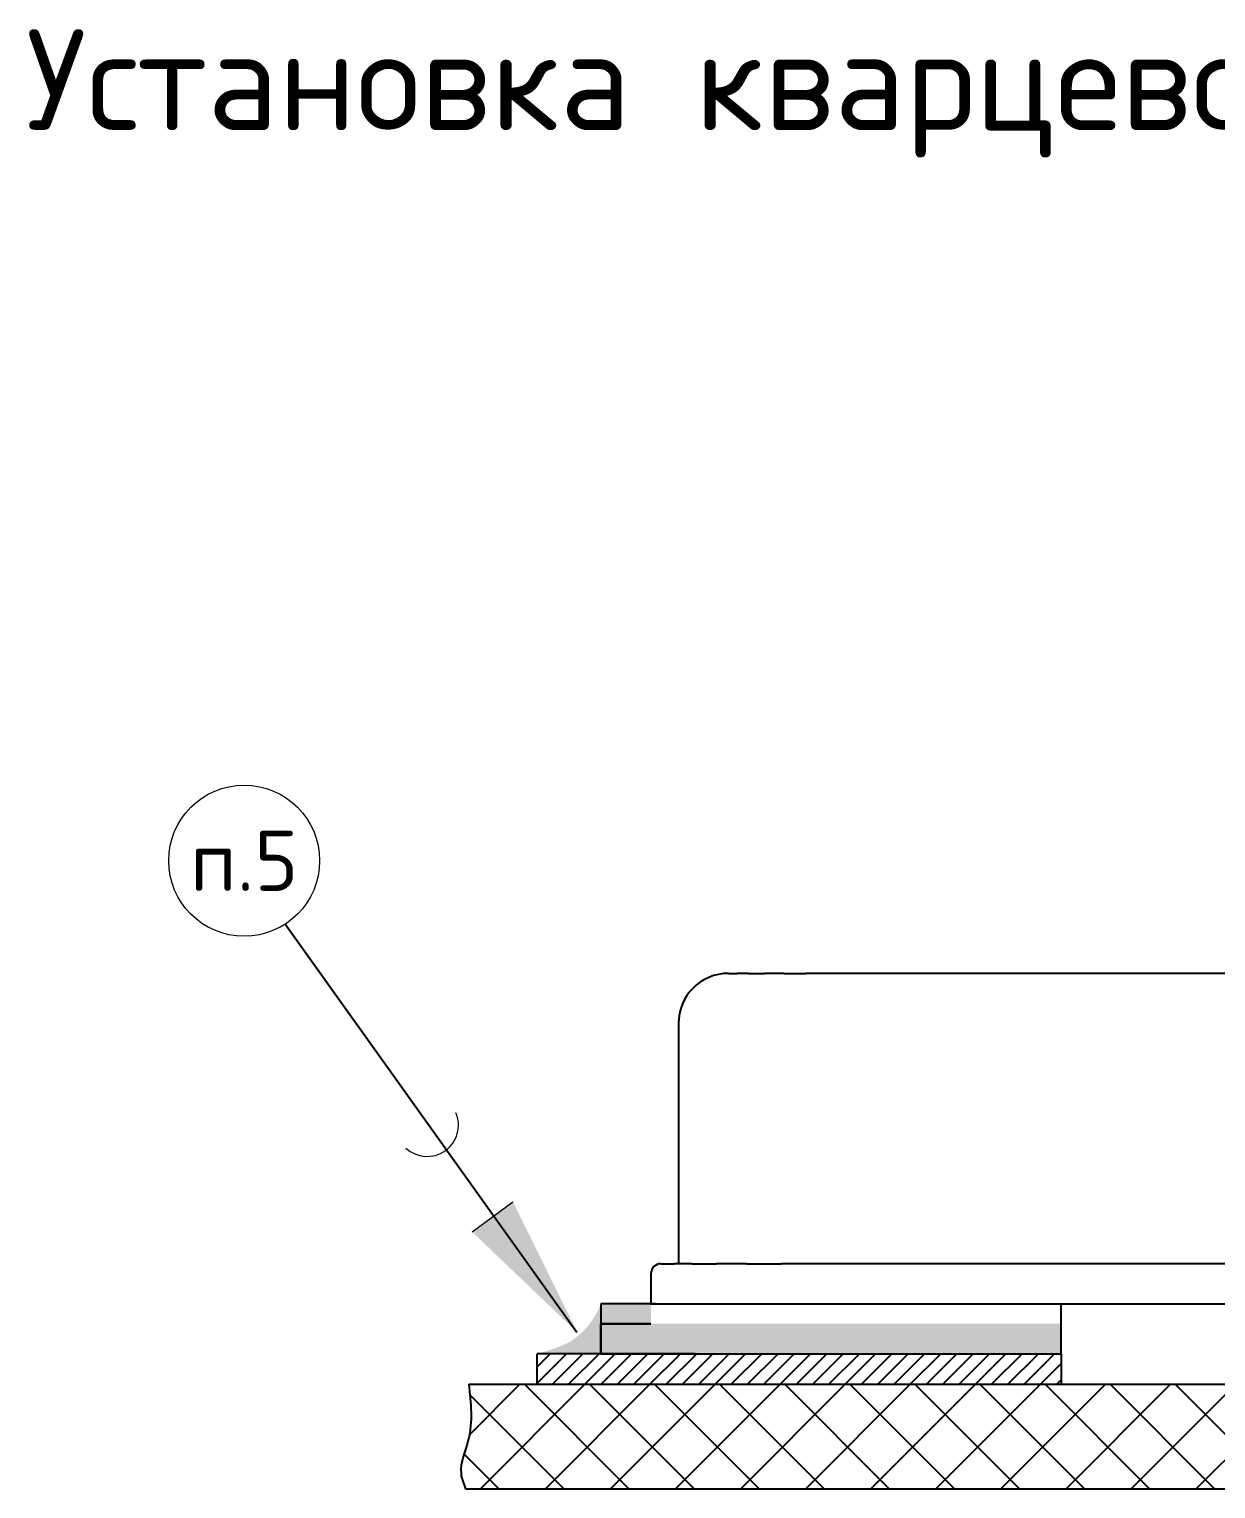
# Model space of a CAD drawing. Header units: millimetres. Extents: x -3633 to 871, y -630 to 261.
# Drawn here: x -1200.15 to -1164.78, y -313.5 to -270.01 of the extents above; entities that cross this region are included whole.
import ezdxf

# ---------------------------------------------------------------- set-up
doc = ezdxf.new("R2010")
doc.units = ezdxf.units.MM
for name, color, linetype, lineweight in [('Text', 7, 'Continuous', 18), ('Размерные линии', 7, 'Continuous', 15), ('Сплошная тонкая', 7, 'Continuous', 20), ('Штриховка', 7, 'Continuous', 9)]:
    doc.layers.add(name, color=color, linetype=linetype, lineweight=lineweight)
doc.styles.add('Main', font='isocpeur.ttf', dxfattribs={"height": 3})

msp = doc.modelspace()

# ---------------------------------------------------------------- hatches: boundary and pattern name
at = {"layer": 'Сплошная тонкая', "lineweight": 25}
h = msp.add_hatch(color=256, dxfattribs=at)
h.dxf.hatch_style = 1
edge = h.paths.add_edge_path()
edge.add_line((-1183.109754413338, -307.9832303987109), (-1181.615511070093, -307.9832303987109))
edge.add_line((-1181.615511070094, -307.9832303987109), (-1181.615511129657, -308.5796529538388))
edge.add_line((-1181.615511129657, -308.5796529538388), (-1182.957462024205, -308.57965294511))
edge.add_ellipse((-1182.957462025984, -308.5796529385934), major_axis=(-0.1491056452331528, 9.698719540084203e-10), ratio=4.371140912995996e-08, start_angle=-0.0008235076251139617, end_angle=89.99917649237477, ccw=False)
edge.add_line((-1183.106567671217, -308.5796529376235), (-1183.109754413338, -307.9832303987114))
h = msp.add_hatch(color=256, dxfattribs=at)
h.dxf.hatch_style = 1
edge = h.paths.add_edge_path()
edge.add_line((-1169.388848304432, -308.5796530464058), (-1169.388848310251, -309.474287158956))
edge.add_line((-1169.388848310251, -309.4742871589551), (-1180.124454701249, -309.4742870891241))
edge.add_ellipse((-1180.12445471903, -309.4742870239493), major_axis=(-1.491056452331534, 9.698719540084211e-09), ratio=4.371140912995997e-08, start_angle=3.988387402387161e-05, end_angle=90.00003988387402, ccw=False)
edge.add_line((-1180.357706312342, -309.4742870868063), (-1183.106567677036, -309.4742869151921))
edge.add_line((-1183.106567677036, -309.4742869151919), (-1183.106567671217, -308.579652937623))
edge.add_ellipse((-1182.957462025984, -308.5796529385934), major_axis=(-0.1491056452331528, 9.698719540084203e-10), ratio=4.371140912995996e-08, start_angle=-0.0008235076251010853, end_angle=89.99917649237477)
edge.add_line((-1182.957464169068, -308.5796529451109), (-1181.615511213553, -308.5796529538391))
edge.add_line((-1181.615511213552, -308.5796529538388), (-1169.388848304433, -308.5796530464049))
h = msp.add_hatch(dxfattribs=at)
h.set_pattern_fill('ANSI31', color=256, scale=0.108)
h.set_pattern_definition([(45, (-8107.401372672825, -4043.334348088279), (-0.2424669152688672, 0.2424669152688671), [])])
edge = h.paths.add_edge_path()
edge.add_line((-1169.386668897318, -310.3811099187565), (-1169.386668897319, -309.4834966115141))
edge.add_line((-1169.38666889732, -309.4834966115141), (-1169.386691103481, -309.4742871899914))
edge.add_line((-1169.386691103481, -309.4742871899912), (-1180.124454675547, -309.4742871899912))
edge.add_ellipse((-1180.124454693328, -309.4742871248154), major_axis=(-1.491056452331534, 4.461371096828644e-16), ratio=4.371140912995997e-08, start_angle=9.231828329347991e-05, end_angle=90.0000923182833, ccw=False)
edge.add_line((-1181.452994629585, -309.4742871544049), (-1185.004987183871, -309.4742869292845))
edge.add_line((-1185.004987183871, -309.4742869292845), (-1185.004987183871, -310.3811099187562))
edge.add_line((-1185.004987183871, -310.3811099187565), (-1169.386668897318, -310.3811099187565))
h = msp.add_hatch(dxfattribs=at)
h.set_pattern_fill('ANSI37', color=256, scale=0.432)
h.set_pattern_definition([(45, (-8107.401372672825, -4043.334348088279), (-0.9698676610754686, 0.9698676610754683), []), (135, (-8107.401372672825, -4043.334348088279), (-0.9698676610754686, -0.9698676610754681), [])])
edge = h.paths.add_edge_path()
edge.add_spline(control_points=[(-1187.044281754152, -310.3811099187551), (-1186.982692857029, -310.937264488944), (-1186.883204287654, -311.8356573020051), (-1187.386365190688, -312.8666771388882), (-1187.200882496993, -313.3448396235724), (-1187.141819549393, -313.4971001132949)], knot_values=[0, 0, 0, 0, 1.659681009205162, 2.680991167863878, 3.158144383616204, 3.158144383616204, 3.158144383616204, 3.158144383616204], degree=3, periodic=0)
edge.add_line((-1187.141819549393, -313.4971001132949), (-1141.396637868641, -313.4971001132949))
edge.add_spline(control_points=[(-1141.396637868641, -313.4971001132949), (-1141.444936704674, -313.2716386700272), (-1141.55587840917, -312.7537571045737), (-1141.234252179412, -311.7264493012851), (-1141.333309095354, -310.9057786451353), (-1141.396637868641, -310.381109918756)], knot_values=[0, 0, 0, 0, 0.6819684307033893, 1.56647129266691, 3.13426847029, 3.13426847029, 3.13426847029, 3.13426847029], degree=3, periodic=0)
edge.add_line((-1141.396637868641, -310.381109918756), (-1187.044281754152, -310.3811099187551))
at = {"layer": 'Штриховка'}
h = msp.add_hatch(color=256, dxfattribs=at)
h.dxf.hatch_style = 1
h.paths.add_polyline_path([(-1183.804591505796, -308.8429021425623), (-1185.729771897866, -304.9452703622928), (-1186.339714737516, -305.3930954056827)])
h.paths.add_polyline_path([(-1183.804591505796, -308.8429021425623), (-1186.339714737516, -305.3930954056846), (-1186.946737894024, -305.8387767937265)])
h = msp.add_hatch(color=256, dxfattribs=at)
h.dxf.hatch_style = 1
edge = h.paths.add_edge_path()
edge.add_line((-1183.106376913697, -307.9832303988433), (-1183.106758430696, -309.4766795318233))
edge.add_line((-1183.106758430695, -309.4766795318228), (-1185.010160901475, -309.4767075255718))
edge.add_arc((-1185.298698512001, -307.1487529016536), 2.345767823914184, 277.0654739665235, 339.1613513814054)
h = msp.add_hatch(color=256, dxfattribs=at)
h.dxf.hatch_style = 1
edge = h.paths.add_edge_path()
edge.add_line((-1183.126760834235, -308.5820737868207), (-1183.127142345415, -309.4766796520892))
edge.add_line((-1183.127142345415, -309.4766796520889), (-1185.010160875757, -309.4767076582184))
edge.add_arc((-1186.36112906584, -304.2028225122672), 5.44416931985982, 284.3680393171201, 306.448332738807)

# ---------------------------------------------------------------- linework, layer by layer
at = {"layer": 'Размерные линии'}
msp.add_line((-1186.946737894024, -305.8387767937265, -6.677503451145956e-09), (-1185.729771897866, -304.9452703622928, -6.678285640507038e-09), dxfattribs=at)
msp.add_circle((-1193.738963032707, -294.7849942274934, -9.555080579263169e-09), 2.25, dxfattribs=at)
msp.add_arc((-1188.286017494747, -302.6629057290966, -9.55707828150436e-09), 0.9329887965319963, 226.9187411646309, 23.42590906544386, dxfattribs=at)
at = {"layer": 'Сплошная тонкая', "lineweight": 25}
for p, q in [((-1192.529492628946, -296.6514587089027, -1.818756237881913e-08), (-1183.822016758792, -308.8262423063334, -6.678110328086028e-09)), ((-1181.479130455974, -307.9832303987096, -1.027239126521903e-09), (-1183.109754413338, -307.9832303987096, -1.02674577094394e-09)), ((-1183.109754413338, -307.9832303987096, -1.02674577094394e-09), (-1183.106567671217, -308.5796529376221, -5.249796405560697e-09)), ((-1185.004987183871, -310.3786891898226, -6.196297814077289e-09), (-1185.004987183871, -309.4742869292832, -6.196297814077291e-09)), ((-1180.294535955819, -309.4742869292891, -3.79046156586932e-09), (-1185.004987183871, -309.4742869292832, -4.101883063062184e-09)), ((-1169.38666889732, -309.4834966115127, -3.793761809946259e-09), (-1169.386668897318, -310.3704480151655, -6.66792188451481e-09)), ((-1187.044281754152, -310.3811099187551, -6.195680812624064e-09), (-1141.396637868641, -310.381109918756, -6.209491795610143e-09)), ((-1187.044281754152, -310.3811099187542, -5.899742570669335e-09), (-1186.688160884835, -310.3811099187542, -6.662687208830482e-09)), ((-1187.141819549393, -313.4971001132949, -6.195651301948026e-09), (-1141.396637868641, -313.4971001132949, -6.209491795610145e-09))]:
    msp.add_line(p, q, dxfattribs=at)
at = {"layer": 'Сплошная тонкая', "linetype": 'Continuous', "lineweight": 25, "extrusion": (-2.220446049250313e-16, 1, -2.220446049250312e-16)}
for p, q in [((-1153.58364985783, -298.1422580284366, -1.037444487407474e-09), (-1175.651285352335, -298.1422580284366, -1.037444487407474e-09)), ((-1153.58364985783, -298.1422580284366, -1.037444487407474e-09), (-1175.651285352335, -298.1422580284366, -1.037444487407474e-09)), ((-1153.58364985783, -298.1422580284366, -1.037444487407474e-09), (-1175.651285352335, -298.1422580284366, -1.037444487407474e-09)), ((-1180.795430156443, -299.6333143210863, -1.037444156326432e-09), (-1180.795430156443, -306.7903852922777, -1.037442500921227e-09)), ((-1180.795430156443, -299.6333143210863, -1.037444156326432e-09), (-1180.795430156443, -306.7903852922777, -1.037442500921227e-09)), ((-1180.795430156443, -299.6333143210863, -1.037444156326432e-09), (-1180.795430156443, -306.7903852922777, -1.037442500921227e-09)), ((-1153.583649833825, -306.7903855399468, -1.037442500921227e-09), (-1175.651285328333, -306.7903855399468, -1.037442500921227e-09)), ((-1153.583649833825, -306.7903855399468, -1.037442500921227e-09), (-1175.651285328333, -306.7903855399468, -1.037442500921227e-09)), ((-1153.583649833825, -306.7903855399468, -1.037442500921227e-09), (-1175.651285328333, -306.7903855399468, -1.037442500921227e-09)), ((-1181.615511205225, -307.0885965827433, -1.037442500921227e-09), (-1181.615511205225, -307.9832304541424, -1.037442169840187e-09)), ((-1181.615511205225, -307.0885965827433, -1.037442500921227e-09), (-1181.615511205225, -307.9832304541424, -1.037442169840187e-09)), ((-1181.615511205225, -307.0885965827433, -1.037442500921227e-09), (-1181.615511205225, -307.9832304541424, -1.037442169840187e-09)), ((-1180.124454677325, -307.9832307311412, -1.037442169840187e-09), (-1149.110480468828, -307.9832307311412, -1.037442169840187e-09)), ((-1180.124454677325, -307.9832307311412, -1.037442169840187e-09), (-1149.110480468828, -307.9832307311412, -1.037442169840187e-09)), ((-1180.124454677325, -307.9832307311412, -1.037442169840187e-09), (-1149.110480468828, -307.9832307311412, -1.037442169840187e-09)), ((-1183.106567651334, -308.5796530578859, -1.037442169840187e-09), (-1183.106567651334, -309.4742869292859, -1.037441838759147e-09)), ((-1183.106567651334, -308.5796530578859, -1.037442169840187e-09), (-1183.106567651334, -309.4742869292859, -1.037441838759147e-09)), ((-1183.106567651334, -308.5796530578859, -1.037442169840187e-09), (-1183.106567651334, -309.4742869292859, -1.037441838759147e-09)), ((-1182.95746200432, -309.4742869358033, -1.037441838759147e-09), (-1181.615511193668, -309.4742869358033, -1.037441838759147e-09)), ((-1182.95746200432, -309.4742869358033, -1.037441838759147e-09), (-1181.615511193668, -309.4742869358033, -1.037441838759147e-09)), ((-1182.95746200432, -309.4742869358033, -1.037441838759147e-09), (-1181.615511193668, -309.4742869358033, -1.037441838759147e-09)), ((-1180.124454675547, -309.4742871899898, -1.037441838759147e-09), (-1169.388848284549, -309.4742871899898, -1.037441838759147e-09))]:
    msp.add_line(p, q, dxfattribs=at)
at = {"layer": 'Сплошная тонкая', "linetype": 'Continuous', "lineweight": 25, "extrusion": (2.220446049248969e-16, 1, -2.220446049251656e-16)}
for p, q in [((-1169.38884817253, -309.4742869488377, -1.034554616087416e-09), (-1169.38884817253, -307.9767474416544, -1.034554947168456e-09)), ((-1183.106567528646, -309.4742869292859, -1.026253850811981e-09), (-1183.106567528646, -308.5796530578859, -1.026254181893021e-09)), ((-1183.106567528646, -309.4742869292859, -1.026253850811981e-09), (-1183.106567528646, -308.5796530578859, -1.026254181893021e-09)), ((-1183.106567528646, -309.4742869292859, -1.026253850811981e-09), (-1183.106567528646, -308.5796530578859, -1.026254181893021e-09)), ((-1182.957461885193, -308.5796530644034, -1.026344407601494e-09), (-1181.615511105654, -308.5796530644034, -1.027156438970774e-09)), ((-1182.957461885193, -308.5796530644034, -1.026344407601494e-09), (-1181.615511105654, -308.5796530644034, -1.027156438970774e-09)), ((-1182.957461885193, -308.5796530644034, -1.026344407601494e-09), (-1181.615511105654, -308.5796530644034, -1.027156438970774e-09))]:
    msp.add_line(p, q, dxfattribs=at)
at = {"layer": 'Сплошная тонкая', "linetype": 'Continuous', "lineweight": 25, "extrusion": (6.504595280547814e-09, 1, -2.220465729314861e-16)}
for p, q in [((-1183.106567671217, -308.5796529376221, -1.03744216983417e-09), (-1183.106567677036, -309.474286809022, -1.037441838751371e-09)), ((-1183.106567671217, -308.5796529376221, -1.03744216983417e-09), (-1183.106567677036, -309.474286809022, -1.037441838751371e-09)), ((-1183.106567671217, -308.5796529376221, -1.03744216983417e-09), (-1183.106567677036, -309.474286809022, -1.037441838751371e-09)), ((-1181.615511213552, -308.5796529538384, -1.03744216983417e-09), (-1182.957462024204, -308.5796529451095, -1.03744216983417e-09)), ((-1181.615511213552, -308.5796529538384, -1.03744216983417e-09), (-1182.957462024204, -308.5796529451095, -1.03744216983417e-09)), ((-1181.615511213552, -308.5796529538384, -1.03744216983417e-09), (-1182.957462024204, -308.5796529451095, -1.03744216983417e-09))]:
    msp.add_line(p, q, dxfattribs=at)
at = {"layer": 'Сплошная тонкая', "linetype": 'Continuous', "lineweight": 25}
for centre, radius in [((-1179.30437370411, -299.6333143210863, -1.037444156326432e-09), 1.491056452331532), ((-1179.30437370411, -299.6333143210863, -1.037444156326432e-09), 1.491056452331532), ((-1179.30437370411, -299.6333143210863, -1.037444156326432e-09), 1.491056452331532), ((-1181.31729991476, -307.0885965827433, -1.037442500921227e-09), 0.2982112904663053), ((-1181.31729991476, -307.0885965827433, -1.037442500921227e-09), 0.2982112904663053), ((-1181.31729991476, -307.0885965827433, -1.037442500921227e-09), 0.2982112904663053)]:
    msp.add_arc(centre, radius, 90, 180, dxfattribs=at)
for centre, major_axis, ratio, start_param, end_param in [((-1175.651285395899, -298.1422578687548, -1.037444487407474e-09), (-3.653088308212971, -2.879927522858633e-15), 1e-06, 1.192493725987731e-08, 0.3768060235564441), ((-1175.651285395899, -298.1422578687548, -1.037444487407474e-09), (-3.653088308212971, -2.879927522858633e-15), 1e-06, 1.192493725987731e-08, 0.3768060235564441), ((-1175.651285395899, -298.1422578687548, -1.037444487407474e-09), (-3.653088308212971, -2.879927522858633e-15), 1e-06, 1.192493725987731e-08, 0.3768060235564441), ((-1175.651285395899, -298.1422578687548, -1.037444487407474e-09), (3.653088308213214, -6.636398652276579e-14), 1e-06, -2.563365311496734, -2.356222706845427), ((-1175.651285395899, -298.1422578687548, -1.037444487407474e-09), (3.653088308213214, -6.636398652276579e-14), 1e-06, -2.563365311496734, -2.356222706845427), ((-1175.651285395899, -298.1422578687548, -1.037444487407474e-09), (3.653088308213305, -6.636398969006762e-14), 1e-06, -2.563365311496713, -2.356222706845412), ((-1175.651285395903, -298.1422578687548, -1.037444487407474e-09), (3.65308830820257, 4.843411204369073e-15), 1e-06, -2.150539654944719, -1.94763739507509), ((-1175.651285395903, -298.1422578687548, -1.037444487407474e-09), (3.65308830820257, 4.843411204369073e-15), 1e-06, -2.150539654944719, -1.94763739507509), ((-1175.651285395903, -298.1422578687548, -1.037444487407474e-09), (3.653088308202665, 4.843409132302471e-15), 1e-06, -2.15053965494471, -1.947637395075087), ((-1175.651285395899, -306.7903852922777, -1.037442500921227e-09), (-5.666014518859789, -9.533270518074054e-16), 1e-06, 1.192488174872608e-08, 0.3768151970053265), ((-1175.651285395899, -306.7903852922777, -1.037442500921227e-09), (-5.666014518859789, -9.533270518074054e-16), 1e-06, 1.192488174872608e-08, 0.3768151970053265), ((-1175.651285395899, -306.7903852922777, -1.037442500921227e-09), (-5.666014518859813, -9.533270518073992e-16), 1e-06, 1.192488174872608e-08, 0.3768151970053251), ((-1175.651285395902, -306.7903852922777, -1.037442500921227e-09), (5.666014518857502, -1.29060187362127e-14), 1e-06, -2.563111222152871, -2.356199991749764), ((-1175.651285395902, -306.7903852922777, -1.037442500921227e-09), (5.666014518857502, -1.29060187362127e-14), 1e-06, -2.563111222152871, -2.356199991749764), ((-1175.651285395902, -306.7903852922777, -1.037442500921227e-09), (5.666014518857502, -1.290601865727682e-14), 1e-06, -2.563111222152878, -2.356199991749771), ((-1175.651285395895, -306.7903852922777, -1.037442500921227e-09), (5.66601451886554, 8.348677943695037e-15), 1e-06, -2.150303594345825, -1.947608301094304), ((-1175.651285395895, -306.7903852922777, -1.037442500921227e-09), (5.66601451886554, 8.348677943695037e-15), 1e-06, -2.150303594345825, -1.947608301094304), ((-1175.651285395895, -306.7903852922777, -1.037442500921227e-09), (5.666014518865624, 8.348675911096366e-15), 1e-06, -2.150303594345821, -1.947608301094303), ((-1175.651285395899, -307.9832304541424, -1.037442169840187e-09), (-5.964225809326064, 1.784548453203456e-15), 1e-06, 1.192488069401421e-08, 0.2240753302472166), ((-1175.651285395899, -307.9832304541424, -1.037442169840187e-09), (-5.964225809326064, 1.784548453203456e-15), 1e-06, 1.192488069401421e-08, 0.2240753302472166), ((-1175.651285395899, -307.9832304541424, -1.037442169840187e-09), (-5.964225809326064, 1.784548453203456e-15), 1e-06, 1.192488069401421e-08, 0.2240753302472166), ((-1180.124454693328, -307.9832306724825, -1.037442169840187e-09), (-1.341950807098336, -2.909287923081801e-15), 1e-06, 1.192486509538071e-08, 0.3769086105913139), ((-1180.124454693328, -307.9832306724825, -1.037442169840187e-09), (-1.341950807098336, -2.909287923081801e-15), 1e-06, 1.192486509538071e-08, 0.3769086105913139), ((-1180.124454693328, -307.9832306724825, -1.037442169840187e-09), (-1.341950807098336, -2.909287923081801e-15), 1e-06, 1.192486509538071e-08, 0.3769086105913139), ((-1180.124454693329, -307.9832306724825, -1.037442169840187e-09), (1.341950807095918, -1.340952884650974e-14), 1e-06, -2.57129819517712, -2.356125663674777), ((-1180.124454693329, -307.9832306724825, -1.037442169840187e-09), (1.341950807095918, -1.340952884650974e-14), 1e-06, -2.57129819517712, -2.356125663674777), ((-1180.124454693329, -307.9832306724825, -1.037442169840187e-09), (1.341950807096008, -1.340953197927712e-14), 1e-06, -2.571298195177086, -2.356125663674759), ((-1180.124454693329, -307.9832306724825, -1.037442169840187e-09), (1.341950807096759, -9.006216873821695e-16), 9.999999999999997e-07, -2.158551918123257, -1.94746009319384), ((-1180.124454693329, -307.9832306724825, -1.037442169840187e-09), (1.341950807096759, -9.006216873821695e-16), 9.999999999999997e-07, -2.158551918123257, -1.94746009319384), ((-1180.124454693329, -307.9832306724825, -1.037442169840187e-09), (1.341950807096847, -9.006237643822647e-16), 1e-06, -2.158551918123234, -1.947460093193831), ((-1182.957462025984, -308.5796529385921, -1.03744216983417e-09), (-0.1491056452331528, 9.698719540084172e-10), 1e-06, 1.606144601285237e-06, 1.570797932939496), ((-1182.957462025984, -308.5796529385921, -1.03744216983417e-09), (-0.1491056452331528, 9.698719540084172e-10), 1e-06, 1.606144601285237e-06, 1.570797932939496), ((-1182.957462025984, -308.5796529385921, -1.03744216983417e-09), (-0.1491056452331528, 9.698719540084172e-10), 1e-06, 1.606144601285237e-06, 1.570797932939496), ((-1182.957462006101, -308.5796530578859, -1.037442169840187e-09), (-0.1491056452331528, 4.461371096828629e-17), 1e-06, 1.606144601285237e-06, 1.570797932939496), ((-1182.957462006101, -308.5796530578859, -1.037442169840187e-09), (-0.1491056452331528, 4.461371096828629e-17), 1e-06, 1.606144601285237e-06, 1.570797932939496), ((-1182.957462006101, -308.5796530578859, -1.037442169840187e-09), (-0.1491056452331528, 4.461371096828629e-17), 1e-06, 1.606144601285237e-06, 1.570797932939496), ((-1182.957462006101, -309.4742869292859, -1.037441838759147e-09), (-0.1491056452331528, 4.461371096828629e-17), 1e-06, 1.606144604313026e-06, 1.570797932939499), ((-1182.957462006101, -309.4742869292859, -1.037441838759147e-09), (-0.1491056452331528, 4.461371096828629e-17), 1e-06, 1.606144604313026e-06, 1.570797932939499), ((-1182.957462006101, -309.4742869292859, -1.037441838759147e-09), (-0.1491056452331528, 4.461371096828629e-17), 1e-06, 1.606144604313026e-06, 1.570797932939499), ((-1180.124454693328, -309.474287124815, -1.037441838759147e-09), (-1.491056452331534, 4.461371096828647e-16), 1e-06, 1.604412908992743e-06, 1.570797931207806), ((-1180.124454693328, -309.474287124815, -1.037441838759147e-09), (-1.491056452331534, 4.461371096828647e-16), 1e-06, 1.604412908992743e-06, 1.570797931207806), ((-1180.124454693328, -309.474287124815, -1.037441838759147e-09), (-1.491056452331534, 4.461371096828647e-16), 1e-06, 1.604412908992743e-06, 1.570797931207806)]:
    msp.add_ellipse(centre, major_axis=major_axis, ratio=ratio, start_param=start_param, end_param=end_param, dxfattribs=at)
at = {"layer": 'Сплошная тонкая', "linetype": 'Continuous', "lineweight": 25, "extrusion": (-6.051126327887014e-13, -2.220446049250312e-16, -1)}
msp.add_ellipse((-1182.957461883413, -308.5796530578859, -1.026344407602571e-09), major_axis=(-0.1491056452331537, -4.461371136737554e-17), ratio=1e-06, start_param=-1.57079631487, end_param=1.192489440526856e-08, dxfattribs=at)
msp.add_ellipse((-1182.957461883413, -308.5796530578859, -1.026344407602571e-09), major_axis=(-0.1491056452331537, -4.461371136737554e-17), ratio=1e-06, start_param=-1.57079631487, end_param=1.192489440526856e-08, dxfattribs=at)
msp.add_ellipse((-1182.957461883413, -308.5796530578859, -1.026344407602571e-09), major_axis=(-0.1491056452331537, -4.461371136737554e-17), ratio=1e-06, start_param=-1.57079631487, end_param=1.192489440526856e-08, dxfattribs=at)
at = {"layer": 'Сплошная тонкая', "linetype": 'Continuous', "lineweight": 25}
for points, knots in [([(-1178.710501345143, -298.1422579560272, -1.037444487407474e-09), (-1178.84203513332, -298.1422579478303, -1.037444487407474e-09), (-1178.95210591866, -298.1422579385317, -1.037444487407474e-09), (-1179.040794831062, -298.1422579283317, -1.037444487407474e-09), (-1179.043245374022, -298.1422579280502, -1.037444487407474e-09), (-1179.045677978366, -298.1422579277687, -1.037444487407474e-09), (-1179.048089850427, -298.1422579275099, -1.037444487407474e-09)], [0.6270902298526565, 0.6270902298526565, 0.6270902298526565, 0.6270902298526565, 0.75, 0.75, 0.75, 0.7533960916179462, 0.7533960916179462, 0.7533960916179462, 0.7533960916179462]), ([(-1178.710501345143, -298.1422579560272, -1.037444487407474e-09), (-1178.84203513332, -298.1422579478303, -1.037444487407474e-09), (-1178.95210591866, -298.1422579385317, -1.037444487407474e-09), (-1179.040794831062, -298.1422579283317, -1.037444487407474e-09), (-1179.043245374022, -298.1422579280502, -1.037444487407474e-09), (-1179.045677978366, -298.1422579277687, -1.037444487407474e-09), (-1179.048089850427, -298.1422579275099, -1.037444487407474e-09)], [0.6270902298526532, 0.6270902298526532, 0.6270902298526532, 0.6270902298526532, 0.75, 0.75, 0.75, 0.7533960916179462, 0.7533960916179462, 0.7533960916179462, 0.7533960916179462]), ([(-1178.710501345143, -298.1422579560272, -1.037444487407474e-09), (-1178.84203513332, -298.1422579478303, -1.037444487407474e-09), (-1178.95210591866, -298.1422579385317, -1.037444487407474e-09), (-1179.040794831062, -298.1422579283317, -1.037444487407474e-09), (-1179.043245370247, -298.1422579280502, -1.037444487407474e-09), (-1179.045677970871, -298.1422579277687, -1.037444487407474e-09), (-1179.048089839278, -298.1422579275099, -1.037444487407474e-09)], [0.6270902298526565, 0.6270902298526565, 0.6270902298526565, 0.6270902298526565, 0.75, 0.75, 0.75, 0.753396086386883, 0.753396086386883, 0.753396086386883, 0.753396086386883]), ([(-1180.395404773163, -306.7903854276915, -1.037442500921227e-09), (-1180.599639752083, -306.7903854170017, -1.037442500921227e-09), (-1180.770549069079, -306.7903854025267, -1.037442500921227e-09), (-1180.908320912431, -306.7903853847783, -1.037442500921227e-09), (-1180.912170413756, -306.7903853842831, -1.037442500921227e-09), (-1180.915991368554, -306.7903853837897, -1.037442500921227e-09), (-1180.919779317227, -306.7903853834096, -1.037442500921227e-09)], [0.6269932491514019, 0.6269932491514019, 0.6269932491514019, 0.6269932491514019, 0.75, 0.75, 0.75, 0.7534369479214484, 0.7534369479214484, 0.7534369479214484, 0.7534369479214484]), ([(-1180.395404773163, -306.7903854276915, -1.037442500921227e-09), (-1180.599639752083, -306.7903854170017, -1.037442500921227e-09), (-1180.770549069079, -306.7903854025267, -1.037442500921227e-09), (-1180.908320912431, -306.7903853847783, -1.037442500921227e-09), (-1180.912170413002, -306.7903853842831, -1.037442500921227e-09), (-1180.915991367055, -306.7903853837897, -1.037442500921227e-09), (-1180.919779314998, -306.7903853834096, -1.037442500921227e-09)], [0.6269932491514019, 0.6269932491514019, 0.6269932491514019, 0.6269932491514019, 0.75, 0.75, 0.75, 0.7534369472472743, 0.7534369472472743, 0.7534369472472743, 0.7534369472472743]), ([(-1180.395404773163, -306.7903854276915, -1.037442500921227e-09), (-1180.599639752083, -306.7903854170017, -1.037442500921227e-09), (-1180.770549069079, -306.7903854025267, -1.037442500921227e-09), (-1180.908320912431, -306.7903853847783, -1.037442500921227e-09), (-1180.912170413756, -306.7903853842831, -1.037442500921227e-09), (-1180.915991368554, -306.7903853837897, -1.037442500921227e-09), (-1180.919779317227, -306.7903853834096, -1.037442500921227e-09)], [0.6269932491513998, 0.6269932491513998, 0.6269932491513998, 0.6269932491513998, 0.75, 0.75, 0.75, 0.7534369479214484, 0.7534369479214484, 0.7534369479214484, 0.7534369479214484]), ([(-1181.372209752913, -307.9832306940716, -1.037442169840187e-09), (-1181.371685020042, -307.9832306937019, -1.037442169840187e-09), (-1181.371157702206, -307.9832306945909, -1.037442169840187e-09), (-1181.370628119731, -307.9832306954945, -1.037442169840187e-09), (-1181.339574262829, -307.983230748433, -1.037442169840187e-09), (-1181.300594879228, -307.9832307801057, -1.037442169840187e-09), (-1181.254031102562, -307.9832307041515, -1.037442169840187e-09)], [0.2479596254212696, 0.2479596254212696, 0.2479596254212696, 0.2479596254212696, 0.25, 0.25, 0.25, 0.3696442543495514, 0.3696442543495514, 0.3696442543495514, 0.3696442543495514]), ([(-1181.372209751798, -307.9832306940716, -1.037442169840187e-09), (-1181.371685019295, -307.9832306937019, -1.037442169840187e-09), (-1181.371157701831, -307.9832306945909, -1.037442169840187e-09), (-1181.370628119731, -307.9832306954945, -1.037442169840187e-09), (-1181.339574262829, -307.983230748433, -1.037442169840187e-09), (-1181.300594879228, -307.9832307801057, -1.037442169840187e-09), (-1181.254031102562, -307.9832307041515, -1.037442169840187e-09)], [0.2479596268664261, 0.2479596268664261, 0.2479596268664261, 0.2479596268664261, 0.25, 0.25, 0.25, 0.3696442543495514, 0.3696442543495514, 0.3696442543495514, 0.3696442543495514]), ([(-1181.372209752913, -307.9832306940716, -1.037442169840187e-09), (-1181.371685020042, -307.9832306937019, -1.037442169840187e-09), (-1181.371157702206, -307.9832306945909, -1.037442169840187e-09), (-1181.370628119731, -307.9832306954945, -1.037442169840187e-09), (-1181.339574262829, -307.983230748433, -1.037442169840187e-09), (-1181.300594879228, -307.9832307801057, -1.037442169840187e-09), (-1181.254031102562, -307.9832307041515, -1.037442169840187e-09)], [0.2479596254212696, 0.2479596254212696, 0.2479596254212696, 0.2479596254212696, 0.25, 0.25, 0.25, 0.3696442543495606, 0.3696442543495606, 0.3696442543495606, 0.3696442543495606])]:
    msp.add_open_spline(points, degree=3, knots=knots, dxfattribs=at)
for points in [[(-1177.652480861104, -298.1422580023445, -1.037444487407474e-09), (-1177.85951038948, -298.142257996717, -1.037444487407474e-09), (-1178.054344347721, -298.1422579895107, -1.037444487407474e-09), (-1178.234481780683, -298.1422579816631, -1.037444487407474e-09)], [(-1177.652480861104, -298.1422580023445, -1.037444487407474e-09), (-1177.859510383241, -298.142257996717, -1.037444487407474e-09), (-1178.054344335972, -298.1422579895107, -1.037444487407474e-09), (-1178.234481764389, -298.1422579816631, -1.037444487407474e-09)], [(-1177.652480861104, -298.1422580023445, -1.037444487407474e-09), (-1177.85951038948, -298.142257996717, -1.037444487407474e-09), (-1178.054344347721, -298.1422579895107, -1.037444487407474e-09), (-1178.234481780683, -298.1422579816631, -1.037444487407474e-09)], [(-1175.651285352335, -298.1422580284366, -1.037444487407474e-09), (-1176.109587891749, -298.1422580284366, -1.037444487407474e-09), (-1176.552507131739, -298.1422580237763, -1.037444487407474e-09), (-1176.995567215306, -298.1422580172311, -1.037444487407474e-09)], [(-1175.651285352335, -298.1422580284366, -1.037444487407474e-09), (-1176.109587887907, -298.1422580284366, -1.037444487407474e-09), (-1176.55250712431, -298.1422580237763, -1.037444487407474e-09), (-1176.995567204156, -298.1422580172311, -1.037444487407474e-09)], [(-1175.651285352335, -298.1422580284366, -1.037444487407474e-09), (-1176.109587891749, -298.1422580284366, -1.037444487407474e-09), (-1176.552507131739, -298.1422580237763, -1.037444487407474e-09), (-1176.995567215306, -298.1422580172311, -1.037444487407474e-09)], [(-1178.754061340736, -306.7903854995106, -1.037442500921227e-09), (-1179.075503526095, -306.7903854917754, -1.037442500921227e-09), (-1179.378037762281, -306.7903854795313, -1.037442500921227e-09), (-1179.657784723026, -306.7903854674046, -1.037442500921227e-09)], [(-1178.754061340736, -306.7903854995106, -1.037442500921227e-09), (-1179.075503524847, -306.7903854917754, -1.037442500921227e-09), (-1179.378037759934, -306.7903854795313, -1.037442500921227e-09), (-1179.657784719766, -306.7903854674046, -1.037442500921227e-09)], [(-1178.754061340736, -306.7903854995106, -1.037442500921227e-09), (-1179.075503526095, -306.7903854917754, -1.037442500921227e-09), (-1179.378037762281, -306.7903854795313, -1.037442500921227e-09), (-1179.657784723026, -306.7903854674046, -1.037442500921227e-09)], [(-1175.651285328333, -306.7903855399468, -1.037442500921227e-09), (-1176.36191484128, -306.7903855399468, -1.037442500921227e-09), (-1177.048942272843, -306.790385528871, -1.037442500921227e-09), (-1177.736140666408, -306.7903855225704, -1.037442500921227e-09)], [(-1175.651285328333, -306.7903855399468, -1.037442500921227e-09), (-1176.361914840512, -306.7903855399468, -1.037442500921227e-09), (-1177.048942271355, -306.790385528871, -1.037442500921227e-09), (-1177.736140664178, -306.7903855225704, -1.037442500921227e-09)], [(-1175.651285328333, -306.7903855399468, -1.037442500921227e-09), (-1176.36191484128, -306.7903855399468, -1.037442500921227e-09), (-1177.048942272843, -306.790385528871, -1.037442500921227e-09), (-1177.736140666408, -306.7903855225704, -1.037442500921227e-09)], [(-1181.073291895513, -307.9832307139632, -1.037442169840187e-09), (-1181.010063100129, -307.983230664162, -1.037442169840187e-09), (-1180.941531318196, -307.983230727767, -1.037442169840187e-09), (-1180.868559240069, -307.9832307212964, -1.037442169840187e-09)], [(-1181.073291893883, -307.9832307139632, -1.037442169840187e-09), (-1181.010063098953, -307.983230664162, -1.037442169840187e-09), (-1180.941531317569, -307.983230727767, -1.037442169840187e-09), (-1180.868559240069, -307.9832307212964, -1.037442169840187e-09)], [(-1181.073291895513, -307.9832307139632, -1.037442169840187e-09), (-1181.010063100129, -307.983230664162, -1.037442169840187e-09), (-1180.941531318196, -307.983230727767, -1.037442169840187e-09), (-1180.868559240069, -307.9832307212964, -1.037442169840187e-09)], [(-1180.618051264525, -307.9832307270299, -1.037442169840187e-09), (-1180.455718514064, -307.9832304917013, -1.037442169840187e-09), (-1180.293715582955, -307.9832307311412, -1.037442169840187e-09), (-1180.124454677325, -307.9832307311412, -1.037442169840187e-09)], [(-1180.618051263411, -307.9832307270299, -1.037442169840187e-09), (-1180.455718513324, -307.9832304917013, -1.037442169840187e-09), (-1180.293715582568, -307.9832307311412, -1.037442169840187e-09), (-1180.124454677325, -307.9832307311412, -1.037442169840187e-09)], [(-1180.618051264525, -307.9832307270299, -1.037442169840187e-09), (-1180.455718514064, -307.9832304917013, -1.037442169840187e-09), (-1180.293715582955, -307.9832307311412, -1.037442169840187e-09), (-1180.124454677325, -307.9832307311412, -1.037442169840187e-09)]]:
    msp.add_open_spline(points, degree=3, dxfattribs=at)
at = {"layer": 'Сплошная тонкая', "lineweight": 25}
msp.add_spline([(-1187.044281754152, -310.3811099187551, -6.195680812624064e-09), (-1187.061334474683, -312.0407033198744, -3.279207044617722e-09), (-1187.275993879516, -313.0392000800575, -3.278926589907058e-09), (-1187.141819549393, -313.4971001132949, -6.195651301948026e-09)], degree=3, dxfattribs=at)

# ---------------------------------------------------------------- texts
at = {"layer": 'Text', "insert": (-1164.617467573077, -273.8349868377541, -1.037442169840186e-09), "char_height": 3, "attachment_point": 8, "style": 'Main'}
msp.add_mtext_dynamic_manual_height_columns('\\pxqc;Установка кварцевого резонатора ZQ1', width=75.49941268416137, gutter_width=30, heights=[0], dxfattribs=at)
at = {"layer": 'Размерные линии', "insert": (-1193.738963032707, -294.7849942274934, -9.555080579263169e-09), "char_height": 1.8, "attachment_point": 5, "style": 'Main'}
msp.add_mtext_dynamic_manual_height_columns('\\pxqc;п.5', width=2.166949885010763, gutter_width=27, heights=[0], dxfattribs=at)

doc.saveas('drawing.dxf')
